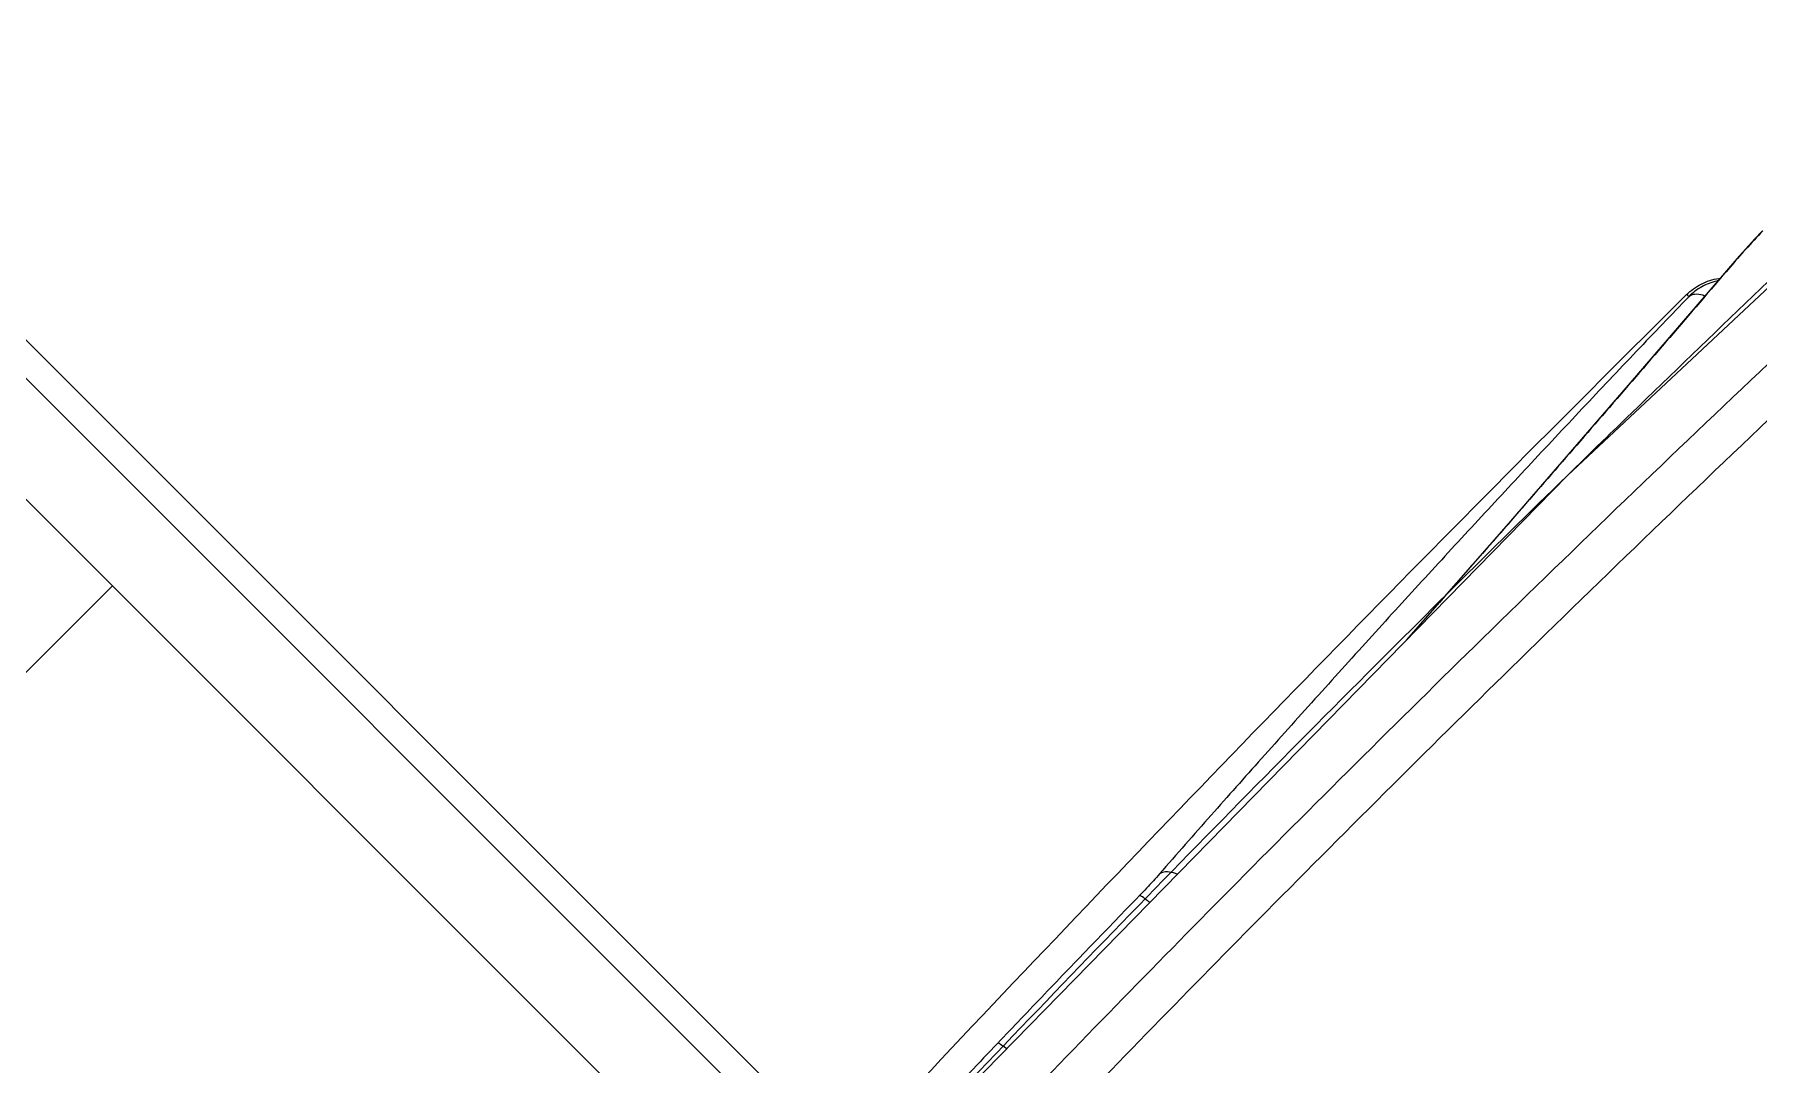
# Model space of a CAD drawing. Header units: millimetres. Extents: x 238075 to 303070, y -258150 to -205841.
# Drawn here: x 280618 to 280795.6, y -230911.4 to -230805.3 of the extents above; entities that cross this region are included whole.
import ezdxf

# ---------------------------------------------------------------- set-up
doc = ezdxf.new("R2010")
doc.units = ezdxf.units.MM
doc.header["$LTSCALE"] = 200
doc.layers.add('L4', color=4, linetype='Continuous')
doc.layers.add('아파트', color=253, linetype='Continuous')

msp = doc.modelspace()

# ---------------------------------------------------------------- linework, layer by layer
at = {"layer": 'L4'}
for p, q in [((280856.27, -230775.52), (280775.94, -230850.73)), ((280588.29, -230807.92), (281076.76, -231296.39)), ((281074.78, -231298.37), (280586.32, -230809.9)), ((280580.09, -230816.13, 0), (281068.56, -231304.6, 0)), ((280796.03, -230825.55), (280795.22, -230826.41)), ((280795.22, -230826.41), (280793.4, -230828.43)), ((280793.4, -230828.43), (280782.21, -230841.45)), ((280792.66, -230829.3), (280792.59, -230829.36)), ((280782.21, -230841.45), (280769.62, -230855.95)), ((280775.94, -230850.73), (280700.84, -230927.51)), ((280769.62, -230855.95), (280759.32, -230867.72)), ((280578.49, -230909.7), (280626.08, -230862.11, 0))]:
    msp.add_line(p, q, dxfattribs=at)
for points in [[(280782.54, -230844.31), (280790.86, -230836.23), (280799.25, -230828.21), (280807.68, -230820.25)], [(280796.07, -230825.53), (280795.46, -230826.16), (280794.87, -230826.8), (280794.29, -230827.45)], [(280794.29, -230827.45), (280793.74, -230828.06), (280793.2, -230828.68), (280792.66, -230829.3)], [(280792.66, -230829.3), (280788.55, -230834.12), (280784.42, -230838.92), (280780.27, -230843.72)], [(280788.22, -230832.11), (280788.66, -230831.67), (280789.18, -230831.3), (280789.73, -230831.02)], [(280789.78, -230831.3), (280789.29, -230831.58), (280788.84, -230831.92), (280788.45, -230832.32)], [(280789.73, -230831.02), (280790.3, -230830.73), (280790.9, -230830.54), (280791.52, -230830.44)], [(280791.32, -230830.71), (280790.78, -230830.83), (280790.26, -230831.03), (280789.78, -230831.3)], [(280791.45, -230830.68), (280791.41, -230830.69), (280791.36, -230830.7), (280791.32, -230830.71)], [(280791.42, -230830.7), (280791.38, -230830.7), (280791.35, -230830.7), (280791.32, -230830.71)], [(280791.52, -230830.44), (280791.57, -230830.44), (280791.62, -230830.43), (280791.66, -230830.42)], [(280788.22, -230832.11), (280764.74, -230855.37), (280741.63, -230879), (280718.9, -230902.98)], [(280788.45, -230832.32), (280786.65, -230834.19), (280784.85, -230836.06), (280783.06, -230837.94)], [(280788.38, -230832.25), (280788.32, -230832.2), (280788.27, -230832.16), (280788.22, -230832.11)], [(280788.44, -230832.32), (280788.42, -230832.3), (280788.4, -230832.27), (280788.38, -230832.25)], [(280789.05, -230832.08), (280788.83, -230832.1), (280788.61, -230832.17), (280788.45, -230832.32)], [(280789.88, -230832.18), (280789.61, -230832.1), (280789.34, -230832.05), (280789.05, -230832.08)], [(280790.1, -230832.26), (280790.03, -230832.23), (280789.95, -230832.2), (280789.88, -230832.18)], [(280783.06, -230837.94), (280781.19, -230839.9), (280779.33, -230841.87), (280777.47, -230843.85)], [(280796.68, -230839.17), (280786.78, -230848.53), (280776.97, -230857.97), (280767.23, -230867.5)], [(280800.36, -230841.46), (280790.5, -230850.8), (280780.71, -230860.22), (280771, -230869.72)], [(280780.27, -230843.72), (280776.29, -230848.32), (280772.29, -230852.91), (280768.29, -230857.5)], [(280777.47, -230843.85), (280775.61, -230845.83), (280773.75, -230847.81), (280771.89, -230849.8)], [(280779.58, -230847.18), (280780.57, -230846.23), (280781.55, -230845.27), (280782.54, -230844.31)], [(280756.2, -230870.26), (280763.94, -230862.51), (280771.74, -230854.82), (280779.58, -230847.18)], [(280771.89, -230849.8), (280770.06, -230851.77), (280768.23, -230853.74), (280766.4, -230855.71)], [(280766.4, -230855.71), (280764.58, -230857.69), (280762.76, -230859.66), (280760.95, -230861.64)], [(280768.29, -230857.5), (280765.34, -230860.87), (280762.39, -230864.23), (280759.44, -230867.6)], [(280760.95, -230861.64), (280759.12, -230863.63), (280757.3, -230865.63), (280755.48, -230867.63)], [(280767.23, -230867.5), (280758.45, -230876.09), (280749.74, -230884.75), (280741.1, -230893.48)], [(280755.48, -230867.63), (280753.63, -230869.67), (280751.78, -230871.71), (280749.94, -230873.76)], [(280700.85, -230927.5), (280718.97, -230908.1), (280737.43, -230889.02), (280756.2, -230870.26)], [(280771, -230869.72), (280762.25, -230878.29), (280753.56, -230886.94), (280744.94, -230895.65)], [(280749.94, -230873.76), (280748.09, -230875.8), (280746.26, -230877.85), (280744.42, -230879.91)], [(280744.42, -230879.91), (280742.69, -230881.85), (280740.96, -230883.79), (280739.24, -230885.74)], [(280739.24, -230885.74), (280737.46, -230887.75), (280735.69, -230889.76), (280733.93, -230891.78)], [(280734.55, -230891.57), (280734.33, -230891.59), (280734.1, -230891.65), (280733.93, -230891.78)], [(280735.38, -230891.68), (280735.11, -230891.6), (280734.83, -230891.55), (280734.55, -230891.57)], [(280735.74, -230891.81), (280735.62, -230891.76), (280735.5, -230891.72), (280735.38, -230891.68)], [(280732.6, -230893.25), (280732.35, -230893.51), (280732.11, -230893.76), (280731.86, -230894.02)], [(280733.29, -230892.5), (280733.06, -230892.75), (280732.83, -230893), (280732.6, -230893.25)], [(280733.93, -230891.78), (280733.72, -230892.02), (280733.51, -230892.26), (280733.29, -230892.5)], [(280741.1, -230893.48), (280733.28, -230901.38), (280725.52, -230909.34), (280717.83, -230917.36)], [(280731.86, -230894.02), (280730.23, -230895.7), (280728.59, -230897.4), (280726.96, -230899.09)], [(280732.16, -230894.15), (280732.06, -230894.08), (280731.97, -230894.01), (280731.86, -230894.02)], [(280732.69, -230894.55), (280732.52, -230894.41), (280732.34, -230894.29), (280732.16, -230894.15)], [(280732.91, -230894.72), (280732.84, -230894.66), (280732.76, -230894.6), (280732.69, -230894.55)], [(280744.94, -230895.65), (280737.14, -230903.53), (280729.4, -230911.48), (280721.71, -230919.48)], [(280726.96, -230899.09), (280725.33, -230900.78), (280723.71, -230902.46), (280722.09, -230904.16)], [(280718.9, -230902.98), (280696.16, -230926.97), (280673.81, -230951.32), (280651.84, -230976.02)], [(280722.09, -230904.16), (280720.48, -230905.84), (280718.87, -230907.53), (280717.26, -230909.22)], [(280717.26, -230909.22), (280715.33, -230911.25), (280713.4, -230913.28), (280711.47, -230915.32)], [(280717.55, -230909.34), (280717.46, -230909.28), (280717.36, -230909.21), (280717.26, -230909.22)], [(280718.09, -230909.73), (280717.91, -230909.59), (280717.74, -230909.48), (280717.55, -230909.34)], [(280718.17, -230909.79), (280718.14, -230909.77), (280718.12, -230909.75), (280718.09, -230909.73)]]:
    msp.add_open_spline(points, degree=3, dxfattribs=at)
at = {"layer": '아파트'}
msp.add_circle((263075.37, -230841.08, 54985.43), 25000, dxfattribs=at)

doc.saveas('drawing.dxf')
